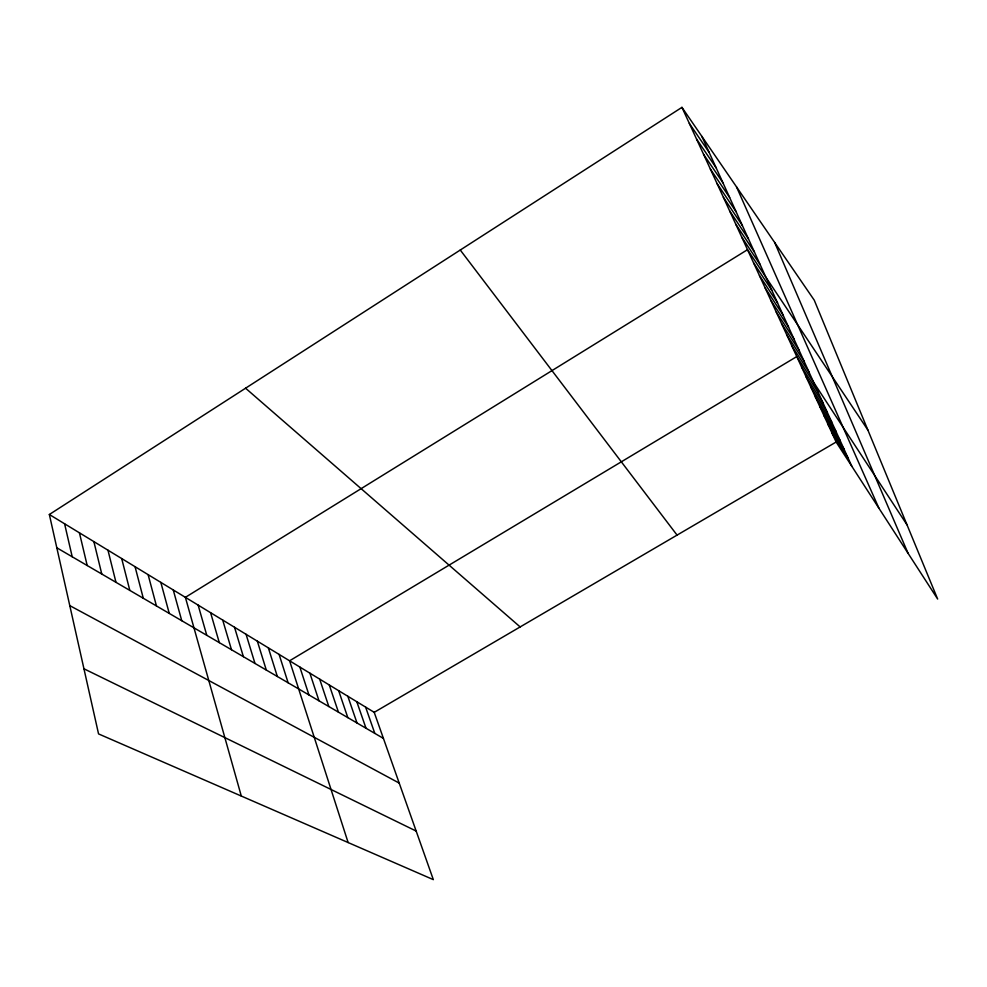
<?xml version="1.0" encoding="UTF-8"?>
<svg xmlns="http://www.w3.org/2000/svg" width="987" height="987" viewBox="0 0 987 987"><rect width="100%" height="100%" fill="white"/><g stroke="black" fill="none" stroke-linecap="round" stroke-linejoin="round"><path stroke-width="1.48" d="M49.35 514.498L374.209 712.33L433.33 879.639L98.552 733.909L49.35 514.498L681.943 107.361L814.25 300.171L937.65 599.047L836.137 442.028L681.943 107.361M374.209 712.33L836.137 442.028M83.957 668.791L416.169 831.066M69.781 605.623L399.204 783.086M56.814 547.797L383.412 738.399M245.578 388.212L520.149 626.93M460.263 250.032L677.07 535.114M689.358 123.461L709.098 152.319M696.575 139.105L716.143 167.827M703.571 154.305L722.99 182.879M710.381 169.073L729.64 197.499M716.994 183.446L736.092 211.711M723.434 197.412L742.384 225.529M729.701 211.008L748.491 238.965M735.796 224.246L754.438 252.043M741.731 237.139L760.224 264.775M867.844 429.974L747.517 249.686L185.383 597.345L241.297 796.04M753.599 262.875L771.772 290.178M759.496 275.694L777.522 302.824M765.258 288.179L783.123 315.137M770.847 300.332L788.564 327.104M776.3 312.163L793.856 338.763M781.618 323.699L799.026 350.126M786.799 334.938L804.06 361.18M791.845 345.894L808.958 371.963M906.991 524.8L796.768 356.578L289.598 660.796L348.127 842.553M801.567 367.004L818.396 392.727M806.256 377.17L822.936 402.721M810.833 387.101L827.377 412.48M815.299 396.799L831.708 422.004M819.654 406.274L835.927 431.294M823.923 415.515L840.06 440.375M828.081 424.558L844.095 449.245M832.152 433.392L848.03 457.919M701.843 136.354L851.88 466.395M736.549 186.938L878.936 508.243M774.684 242.518L908.065 553.3M365.597 707.087L374.801 733.366M356.8 701.732L366.004 728.233M347.831 696.267L357.01 722.99M338.652 690.678L347.819 717.623M329.276 684.966L338.43 712.145M319.677 679.13L328.819 706.532M309.881 673.159L318.998 700.807M299.851 667.052L308.943 694.934M279.099 654.406L288.118 682.782M268.353 647.867L277.335 676.49M257.348 641.168L266.293 670.037M246.071 634.308L254.979 663.437M234.536 627.276L243.382 656.676M222.704 620.07L231.489 649.73M210.576 612.68L219.299 642.623M198.14 605.105L206.789 635.32M173.256 589.955L181.756 620.712M160.832 582.392L169.258 613.408M148.112 574.644L156.439 605.932M135.059 566.698L143.288 598.258M121.685 558.543L129.815 590.386M107.965 550.191L115.972 582.318M93.876 541.616L101.772 574.027M79.429 532.82L87.189 565.514M64.587 523.776L72.211 556.779"/></g></svg>
